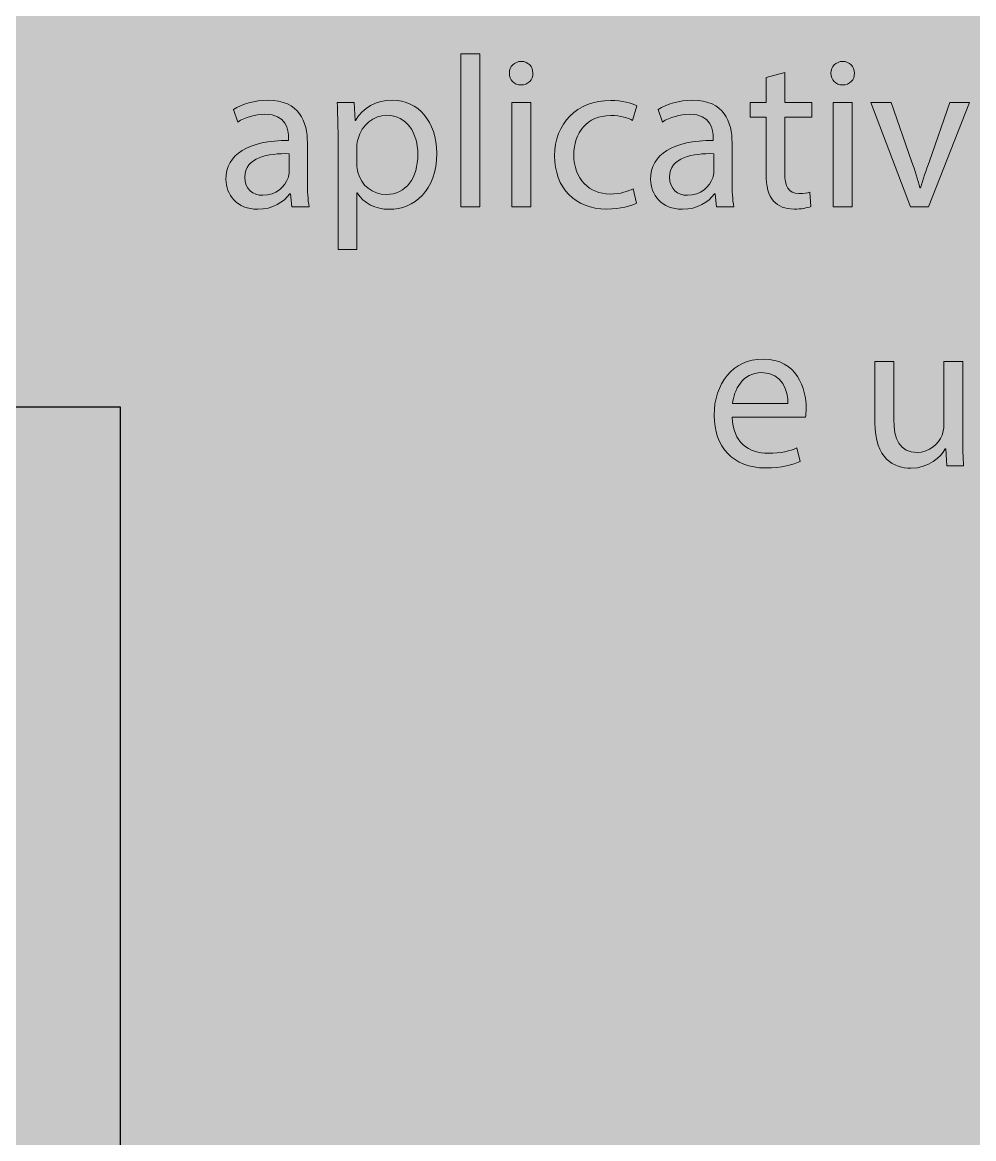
# Model space of a CAD drawing. Header units: inches. Extents: x -507 to 1392, y -754 to 68.
# Drawn here: x 387.6 to 440.6, y -263.3 to -201.2 of the extents above; entities that cross this region are included whole.
import ezdxf

# ---------------------------------------------------------------- set-up
doc = ezdxf.new("R2010")
doc.units = ezdxf.units.IN
doc.header["$MEASUREMENT"] = 0
doc.layers.add('Front', color=7, linetype='Continuous')
picture_1 = doc.add_image_def('image1.png', size_in_pixel=(3301, 2181))
picture_2 = doc.add_image_def('image3.png', size_in_pixel=(891, 296))

# ---------------------------------------------------------------- blocks, each defined once
blk = doc.blocks.new('block 3')
at = {"layer": 'Front', "true_color": 0x326699}
h = blk.add_hatch(color=165, dxfattribs=at)
h.dxf.hatch_style = 2
h.paths.add_polyline_path([(-211, -462.1), (-211, 61.249), (581, 61.249), (581, -462.1)])
at = {"layer": 'Front'}
image = blk.add_image(picture_1, insert=(-211, -462.191), size_in_units=(792.24, 523.44), dxfattribs=at)
blk = doc.blocks.new('block 9')
at = {"layer": 'Front'}
image = blk.add_image(picture_2, insert=(179.25, -293.596), size_in_units=(213.84, 71.04), dxfattribs=at)
blk = doc.blocks.new('block 4')
at = {"layer": 'Front'}
blk.add_blockref('block 9', (0, 0), dxfattribs=at)
blk = doc.blocks.new('block 47')
at = {"layer": 'Front', "true_color": 0x231f20}
h = blk.add_hatch(color=250, dxfattribs=at)
h.dxf.hatch_style = 2
h.paths.add_polyline_path([(412.042, -202.93), (413.097, -202.93), (413.097, -211.445), (412.042, -211.445)])
h = blk.add_hatch(color=250, dxfattribs=at)
h.dxf.hatch_style = 2
edge = h.paths.add_edge_path()
edge.add_spline(control_points=[(416.049, -204.009), (416.061, -204.369), (415.797, -204.657), (415.377, -204.657), (415.005, -204.657), (414.742, -204.369), (414.742, -204.009), (414.742, -203.638), (415.018, -203.35), (415.401, -203.35), (415.797, -203.35), (416.049, -203.638), (416.049, -204.009)], knot_values=[0, 0, 0, 0, 1, 1, 1, 2, 2, 2, 3, 3, 3, 4, 4, 4, 4], degree=3, periodic=1)
h.paths.add_polyline_path([(414.874, -211.445), (414.874, -205.641), (415.929, -205.641), (415.929, -211.445)])
h = blk.add_hatch(color=250, dxfattribs=at)
h.dxf.hatch_style = 2
edge = h.paths.add_edge_path()
edge.add_spline(control_points=[(433.94, -204.009), (433.953, -204.369), (433.688, -204.657), (433.269, -204.657), (432.897, -204.657), (432.633, -204.369), (432.633, -204.009), (432.633, -203.638), (432.909, -203.35), (433.293, -203.35), (433.688, -203.35), (433.94, -203.638), (433.94, -204.009)], knot_values=[0, 0, 0, 0, 1, 1, 1, 2, 2, 2, 3, 3, 3, 4, 4, 4, 4], degree=3, periodic=1)
h.paths.add_polyline_path([(432.765, -211.445), (432.765, -205.641), (433.821, -205.641), (433.821, -211.445)])
h = blk.add_hatch(color=250, dxfattribs=at)
h.dxf.hatch_style = 2
edge = h.paths.add_edge_path()
edge.add_spline(control_points=[(430.065, -203.974), (430.065, -203.974), (430.065, -205.641), (430.065, -205.641), (430.065, -205.641), (431.576, -205.641), (431.576, -205.641), (431.576, -205.641), (431.576, -206.444), (431.576, -206.444), (431.576, -206.444), (430.065, -206.444), (430.065, -206.444), (430.065, -206.444), (430.065, -209.574), (430.065, -209.574), (430.065, -210.294), (430.269, -210.702), (430.856, -210.702), (431.132, -210.702), (431.336, -210.666), (431.468, -210.63), (431.468, -210.63), (431.516, -211.421), (431.516, -211.421), (431.312, -211.505), (430.988, -211.565), (430.581, -211.565), (430.089, -211.565), (429.693, -211.409), (429.441, -211.122), (429.141, -210.81), (429.033, -210.294), (429.033, -209.61), (429.033, -209.61), (429.033, -206.444), (429.033, -206.444), (429.033, -206.444), (428.134, -206.444), (428.134, -206.444), (428.134, -206.444), (428.134, -205.641), (428.134, -205.641), (428.134, -205.641), (429.033, -205.641), (429.033, -205.641), (429.033, -205.641), (429.033, -204.249), (429.033, -204.249), (429.033, -204.249), (430.065, -203.974), (430.065, -203.974)], knot_values=[0, 0, 0, 0, 1, 1, 1, 2, 2, 2, 3, 3, 3, 4, 4, 4, 5, 5, 5, 6, 6, 6, 7, 7, 7, 8, 8, 8, 9, 9, 9, 10, 10, 10, 11, 11, 11, 12, 12, 12, 13, 13, 13, 14, 14, 14, 15, 15, 15, 16, 16, 16, 17, 17, 17, 17], degree=3, periodic=1)
h = blk.add_hatch(color=250, dxfattribs=at)
h.dxf.hatch_style = 2
edge = h.paths.add_edge_path()
edge.add_spline(control_points=[(402.644, -211.445), (402.644, -211.445), (402.56, -210.714), (402.56, -210.714), (402.56, -210.714), (402.524, -210.714), (402.524, -210.714), (402.2, -211.169), (401.577, -211.577), (400.749, -211.577), (399.574, -211.577), (398.974, -210.75), (398.974, -209.91), (398.974, -208.507), (400.221, -207.739), (402.464, -207.751), (402.464, -207.751), (402.464, -207.631), (402.464, -207.631), (402.464, -207.152), (402.332, -206.288), (401.145, -206.288), (400.605, -206.288), (400.042, -206.456), (399.634, -206.72), (399.634, -206.72), (399.394, -206.024), (399.394, -206.024), (399.874, -205.712), (400.569, -205.509), (401.301, -205.509), (403.076, -205.509), (403.507, -206.72), (403.507, -207.883), (403.507, -207.883), (403.507, -210.054), (403.507, -210.054), (403.507, -210.558), (403.531, -211.049), (403.604, -211.445), (403.604, -211.445), (402.644, -211.445), (402.644, -211.445)], knot_values=[0, 0, 0, 0, 1, 1, 1, 2, 2, 2, 3, 3, 3, 4, 4, 4, 5, 5, 5, 6, 6, 6, 7, 7, 7, 8, 8, 8, 9, 9, 9, 10, 10, 10, 11, 11, 11, 12, 12, 12, 13, 13, 13, 14, 14, 14, 14], degree=3, periodic=1)
edge = h.paths.add_edge_path()
edge.add_spline(control_points=[(402.488, -208.483), (401.337, -208.459), (400.029, -208.663), (400.029, -209.79), (400.029, -210.474), (400.485, -210.798), (401.025, -210.798), (401.78, -210.798), (402.26, -210.318), (402.428, -209.826), (402.464, -209.718), (402.488, -209.598), (402.488, -209.49), (402.488, -209.49), (402.488, -208.483), (402.488, -208.483)], knot_values=[0, 0, 0, 0, 1, 1, 1, 2, 2, 2, 3, 3, 3, 4, 4, 4, 5, 5, 5, 5], degree=3, periodic=1)
h = blk.add_hatch(color=250, dxfattribs=at)
h.dxf.hatch_style = 2
edge = h.paths.add_edge_path()
edge.add_spline(control_points=[(405.213, -207.536), (405.213, -206.792), (405.189, -206.192), (405.166, -205.641), (405.166, -205.641), (406.113, -205.641), (406.113, -205.641), (406.113, -205.641), (406.161, -206.636), (406.161, -206.636), (406.161, -206.636), (406.185, -206.636), (406.185, -206.636), (406.617, -205.928), (407.3, -205.509), (408.248, -205.509), (409.651, -205.509), (410.707, -206.696), (410.707, -208.459), (410.707, -210.546), (409.435, -211.577), (408.068, -211.577), (407.3, -211.577), (406.628, -211.241), (406.281, -210.666), (406.281, -210.666), (406.257, -210.666), (406.257, -210.666), (406.257, -210.666), (406.257, -213.82), (406.257, -213.82), (406.257, -213.82), (405.213, -213.82), (405.213, -213.82), (405.213, -213.82), (405.213, -207.536), (405.213, -207.536)], knot_values=[0, 0, 0, 0, 1, 1, 1, 2, 2, 2, 3, 3, 3, 4, 4, 4, 5, 5, 5, 6, 6, 6, 7, 7, 7, 8, 8, 8, 9, 9, 9, 10, 10, 10, 11, 11, 11, 12, 12, 12, 12], degree=3, periodic=1)
edge = h.paths.add_edge_path()
edge.add_spline(control_points=[(406.257, -209.083), (406.257, -209.238), (406.281, -209.382), (406.305, -209.514), (406.497, -210.246), (407.132, -210.75), (407.888, -210.75), (409.003, -210.75), (409.651, -209.838), (409.651, -208.507), (409.651, -207.344), (409.039, -206.348), (407.924, -206.348), (407.204, -206.348), (406.533, -206.864), (406.329, -207.655), (406.293, -207.787), (406.257, -207.943), (406.257, -208.087), (406.257, -208.087), (406.257, -209.083), (406.257, -209.083)], knot_values=[0, 0, 0, 0, 1, 1, 1, 2, 2, 2, 3, 3, 3, 4, 4, 4, 5, 5, 5, 6, 6, 6, 7, 7, 7, 7], degree=3, periodic=1)
h = blk.add_hatch(color=250, dxfattribs=at)
h.dxf.hatch_style = 2
edge = h.paths.add_edge_path()
edge.add_spline(control_points=[(421.819, -211.229), (421.543, -211.374), (420.932, -211.565), (420.152, -211.565), (418.401, -211.565), (417.261, -210.378), (417.261, -208.603), (417.261, -206.816), (418.485, -205.521), (420.38, -205.521), (421.003, -205.521), (421.555, -205.676), (421.843, -205.82), (421.843, -205.82), (421.603, -206.636), (421.603, -206.636), (421.351, -206.492), (420.956, -206.36), (420.38, -206.36), (419.048, -206.36), (418.329, -207.344), (418.329, -208.555), (418.329, -209.898), (419.192, -210.726), (420.344, -210.726), (420.943, -210.726), (421.339, -210.57), (421.639, -210.438), (421.639, -210.438), (421.819, -211.229), (421.819, -211.229)], knot_values=[0, 0, 0, 0, 1, 1, 1, 2, 2, 2, 3, 3, 3, 4, 4, 4, 5, 5, 5, 6, 6, 6, 7, 7, 7, 8, 8, 8, 9, 9, 9, 10, 10, 10, 10], degree=3, periodic=1)
h = blk.add_hatch(color=250, dxfattribs=at)
h.dxf.hatch_style = 2
edge = h.paths.add_edge_path()
edge.add_spline(control_points=[(426.271, -211.445), (426.271, -211.445), (426.188, -210.714), (426.188, -210.714), (426.188, -210.714), (426.151, -210.714), (426.151, -210.714), (425.828, -211.169), (425.204, -211.577), (424.376, -211.577), (423.201, -211.577), (422.602, -210.75), (422.602, -209.91), (422.602, -208.507), (423.849, -207.739), (426.091, -207.751), (426.091, -207.751), (426.091, -207.631), (426.091, -207.631), (426.091, -207.152), (425.959, -206.288), (424.772, -206.288), (424.232, -206.288), (423.669, -206.456), (423.261, -206.72), (423.261, -206.72), (423.021, -206.024), (423.021, -206.024), (423.501, -205.712), (424.196, -205.509), (424.928, -205.509), (426.703, -205.509), (427.135, -206.72), (427.135, -207.883), (427.135, -207.883), (427.135, -210.054), (427.135, -210.054), (427.135, -210.558), (427.159, -211.049), (427.231, -211.445), (427.231, -211.445), (426.271, -211.445), (426.271, -211.445)], knot_values=[0, 0, 0, 0, 1, 1, 1, 2, 2, 2, 3, 3, 3, 4, 4, 4, 5, 5, 5, 6, 6, 6, 7, 7, 7, 8, 8, 8, 9, 9, 9, 10, 10, 10, 11, 11, 11, 12, 12, 12, 13, 13, 13, 14, 14, 14, 14], degree=3, periodic=1)
edge = h.paths.add_edge_path()
edge.add_spline(control_points=[(426.115, -208.483), (424.964, -208.459), (423.657, -208.663), (423.657, -209.79), (423.657, -210.474), (424.113, -210.798), (424.652, -210.798), (425.408, -210.798), (425.888, -210.318), (426.056, -209.826), (426.091, -209.718), (426.115, -209.598), (426.115, -209.49), (426.115, -209.49), (426.115, -208.483), (426.115, -208.483)], knot_values=[0, 0, 0, 0, 1, 1, 1, 2, 2, 2, 3, 3, 3, 4, 4, 4, 5, 5, 5, 5], degree=3, periodic=1)
h = blk.add_hatch(color=250, dxfattribs=at)
h.dxf.hatch_style = 2
edge = h.paths.add_edge_path()
edge.add_spline(control_points=[(435.981, -205.641), (435.981, -205.641), (437.121, -208.903), (437.121, -208.903), (437.312, -209.431), (437.468, -209.91), (437.588, -210.39), (437.588, -210.39), (437.624, -210.39), (437.624, -210.39), (437.756, -209.91), (437.924, -209.431), (438.116, -208.903), (438.116, -208.903), (439.243, -205.641), (439.243, -205.641), (439.243, -205.641), (440.347, -205.641), (440.347, -205.641), (440.347, -205.641), (438.068, -211.445), (438.068, -211.445), (438.068, -211.445), (437.061, -211.445), (437.061, -211.445), (437.061, -211.445), (434.854, -205.641), (434.854, -205.641), (434.854, -205.641), (435.981, -205.641), (435.981, -205.641)], knot_values=[0, 0, 0, 0, 1, 1, 1, 2, 2, 2, 3, 3, 3, 4, 4, 4, 5, 5, 5, 6, 6, 6, 7, 7, 7, 8, 8, 8, 9, 9, 9, 10, 10, 10, 10], degree=3, periodic=1)
h = blk.add_hatch(color=250, dxfattribs=at)
h.dxf.hatch_style = 2
edge = h.paths.add_edge_path()
edge.add_spline(control_points=[(427.144, -223.135), (427.167, -224.562), (428.079, -225.149), (429.134, -225.149), (429.89, -225.149), (430.346, -225.018), (430.741, -224.85), (430.741, -224.85), (430.921, -225.605), (430.921, -225.605), (430.549, -225.773), (429.914, -225.965), (428.99, -225.965), (427.203, -225.965), (426.136, -224.79), (426.136, -223.039), (426.136, -221.288), (427.167, -219.909), (428.858, -219.909), (430.753, -219.909), (431.257, -221.576), (431.257, -222.643), (431.257, -222.859), (431.233, -223.027), (431.221, -223.135), (431.221, -223.135), (427.144, -223.135), (427.144, -223.135)], knot_values=[0, 0, 0, 0, 1, 1, 1, 2, 2, 2, 3, 3, 3, 4, 4, 4, 5, 5, 5, 6, 6, 6, 7, 7, 7, 8, 8, 8, 9, 9, 9, 9], degree=3, periodic=1)
edge = h.paths.add_edge_path()
edge.add_spline(control_points=[(430.238, -222.379), (430.25, -221.708), (429.962, -220.664), (428.774, -220.664), (427.707, -220.664), (427.239, -221.647), (427.155, -222.379), (427.155, -222.379), (430.238, -222.379), (430.238, -222.379)], knot_values=[0, 0, 0, 0, 1, 1, 1, 2, 2, 2, 3, 3, 3, 3], degree=3, periodic=1)
h = blk.add_hatch(color=250, dxfattribs=at)
h.dxf.hatch_style = 2
edge = h.paths.add_edge_path()
edge.add_spline(control_points=[(439.969, -224.262), (439.969, -224.862), (439.98, -225.39), (440.017, -225.845), (440.017, -225.845), (439.081, -225.845), (439.081, -225.845), (439.081, -225.845), (439.021, -224.898), (439.021, -224.898), (439.021, -224.898), (438.997, -224.898), (438.997, -224.898), (438.721, -225.365), (438.11, -225.977), (437.078, -225.977), (436.167, -225.977), (435.075, -225.474), (435.075, -223.435), (435.075, -223.435), (435.075, -220.041), (435.075, -220.041), (435.075, -220.041), (436.131, -220.041), (436.131, -220.041), (436.131, -220.041), (436.131, -223.255), (436.131, -223.255), (436.131, -224.358), (436.467, -225.102), (437.426, -225.102), (438.134, -225.102), (438.625, -224.61), (438.817, -224.142), (438.877, -223.986), (438.913, -223.794), (438.913, -223.603), (438.913, -223.603), (438.913, -220.041), (438.913, -220.041), (438.913, -220.041), (439.969, -220.041), (439.969, -220.041), (439.969, -220.041), (439.969, -224.262), (439.969, -224.262)], knot_values=[0, 0, 0, 0, 1, 1, 1, 2, 2, 2, 3, 3, 3, 4, 4, 4, 5, 5, 5, 6, 6, 6, 7, 7, 7, 8, 8, 8, 9, 9, 9, 10, 10, 10, 11, 11, 11, 12, 12, 12, 13, 13, 13, 14, 14, 14, 15, 15, 15, 15], degree=3, periodic=1)
at = {"layer": 'Front', "lineweight": 0}
for points in [[(412.042, -202.93), (413.097, -202.93), (413.097, -211.445), (412.042, -211.445), (412.042, -202.93)], [(414.874, -211.445), (414.874, -205.641), (415.929, -205.641), (415.929, -211.445), (414.874, -211.445)], [(432.765, -211.445), (432.765, -205.641), (433.821, -205.641), (433.821, -211.445), (432.765, -211.445)]]:
    blk.add_lwpolyline(points, dxfattribs=at)
for points, knots in [([(416.049, -204.009), (416.061, -204.369), (415.797, -204.657), (415.377, -204.657), (415.005, -204.657), (414.742, -204.369), (414.742, -204.009), (414.742, -203.638), (415.018, -203.35), (415.401, -203.35), (415.797, -203.35), (416.049, -203.638), (416.049, -204.009)], [0, 0, 0, 0, 1, 1, 1, 2, 2, 2, 3, 3, 3, 4, 4, 4, 4]), ([(433.94, -204.009), (433.953, -204.369), (433.688, -204.657), (433.269, -204.657), (432.897, -204.657), (432.633, -204.369), (432.633, -204.009), (432.633, -203.638), (432.909, -203.35), (433.293, -203.35), (433.688, -203.35), (433.94, -203.638), (433.94, -204.009)], [0, 0, 0, 0, 1, 1, 1, 2, 2, 2, 3, 3, 3, 4, 4, 4, 4]), ([(430.065, -203.974), (430.065, -203.974), (430.065, -205.641), (430.065, -205.641), (430.065, -205.641), (431.576, -205.641), (431.576, -205.641), (431.576, -205.641), (431.576, -206.444), (431.576, -206.444), (431.576, -206.444), (430.065, -206.444), (430.065, -206.444), (430.065, -206.444), (430.065, -209.574), (430.065, -209.574), (430.065, -210.294), (430.269, -210.702), (430.856, -210.702), (431.132, -210.702), (431.336, -210.666), (431.468, -210.63), (431.468, -210.63), (431.516, -211.421), (431.516, -211.421), (431.312, -211.505), (430.988, -211.565), (430.581, -211.565), (430.089, -211.565), (429.693, -211.409), (429.441, -211.122), (429.141, -210.81), (429.033, -210.294), (429.033, -209.61), (429.033, -209.61), (429.033, -206.444), (429.033, -206.444), (429.033, -206.444), (428.134, -206.444), (428.134, -206.444), (428.134, -206.444), (428.134, -205.641), (428.134, -205.641), (428.134, -205.641), (429.033, -205.641), (429.033, -205.641), (429.033, -205.641), (429.033, -204.249), (429.033, -204.249), (429.033, -204.249), (430.065, -203.974), (430.065, -203.974)], [0, 0, 0, 0, 1, 1, 1, 2, 2, 2, 3, 3, 3, 4, 4, 4, 5, 5, 5, 6, 6, 6, 7, 7, 7, 8, 8, 8, 9, 9, 9, 10, 10, 10, 11, 11, 11, 12, 12, 12, 13, 13, 13, 14, 14, 14, 15, 15, 15, 16, 16, 16, 17, 17, 17, 17]), ([(402.644, -211.445), (402.644, -211.445), (402.56, -210.714), (402.56, -210.714), (402.56, -210.714), (402.524, -210.714), (402.524, -210.714), (402.2, -211.169), (401.577, -211.577), (400.749, -211.577), (399.574, -211.577), (398.974, -210.75), (398.974, -209.91), (398.974, -208.507), (400.221, -207.739), (402.464, -207.751), (402.464, -207.751), (402.464, -207.631), (402.464, -207.631), (402.464, -207.152), (402.332, -206.288), (401.145, -206.288), (400.605, -206.288), (400.042, -206.456), (399.634, -206.72), (399.634, -206.72), (399.394, -206.024), (399.394, -206.024), (399.874, -205.712), (400.569, -205.509), (401.301, -205.509), (403.076, -205.509), (403.507, -206.72), (403.507, -207.883), (403.507, -207.883), (403.507, -210.054), (403.507, -210.054), (403.507, -210.558), (403.531, -211.049), (403.604, -211.445), (403.604, -211.445), (402.644, -211.445), (402.644, -211.445)], [0, 0, 0, 0, 1, 1, 1, 2, 2, 2, 3, 3, 3, 4, 4, 4, 5, 5, 5, 6, 6, 6, 7, 7, 7, 8, 8, 8, 9, 9, 9, 10, 10, 10, 11, 11, 11, 12, 12, 12, 13, 13, 13, 14, 14, 14, 14]), ([(405.213, -207.536), (405.213, -206.792), (405.189, -206.192), (405.166, -205.641), (405.166, -205.641), (406.113, -205.641), (406.113, -205.641), (406.113, -205.641), (406.161, -206.636), (406.161, -206.636), (406.161, -206.636), (406.185, -206.636), (406.185, -206.636), (406.617, -205.928), (407.3, -205.509), (408.248, -205.509), (409.651, -205.509), (410.707, -206.696), (410.707, -208.459), (410.707, -210.546), (409.435, -211.577), (408.068, -211.577), (407.3, -211.577), (406.628, -211.241), (406.281, -210.666), (406.281, -210.666), (406.257, -210.666), (406.257, -210.666), (406.257, -210.666), (406.257, -213.82), (406.257, -213.82), (406.257, -213.82), (405.213, -213.82), (405.213, -213.82), (405.213, -213.82), (405.213, -207.536), (405.213, -207.536)], [0, 0, 0, 0, 1, 1, 1, 2, 2, 2, 3, 3, 3, 4, 4, 4, 5, 5, 5, 6, 6, 6, 7, 7, 7, 8, 8, 8, 9, 9, 9, 10, 10, 10, 11, 11, 11, 12, 12, 12, 12]), ([(421.819, -211.229), (421.543, -211.374), (420.932, -211.565), (420.152, -211.565), (418.401, -211.565), (417.261, -210.378), (417.261, -208.603), (417.261, -206.816), (418.485, -205.521), (420.38, -205.521), (421.003, -205.521), (421.555, -205.676), (421.843, -205.82), (421.843, -205.82), (421.603, -206.636), (421.603, -206.636), (421.351, -206.492), (420.956, -206.36), (420.38, -206.36), (419.048, -206.36), (418.329, -207.344), (418.329, -208.555), (418.329, -209.898), (419.192, -210.726), (420.344, -210.726), (420.943, -210.726), (421.339, -210.57), (421.639, -210.438), (421.639, -210.438), (421.819, -211.229), (421.819, -211.229)], [0, 0, 0, 0, 1, 1, 1, 2, 2, 2, 3, 3, 3, 4, 4, 4, 5, 5, 5, 6, 6, 6, 7, 7, 7, 8, 8, 8, 9, 9, 9, 10, 10, 10, 10]), ([(426.271, -211.445), (426.271, -211.445), (426.188, -210.714), (426.188, -210.714), (426.188, -210.714), (426.151, -210.714), (426.151, -210.714), (425.828, -211.169), (425.204, -211.577), (424.376, -211.577), (423.201, -211.577), (422.602, -210.75), (422.602, -209.91), (422.602, -208.507), (423.849, -207.739), (426.091, -207.751), (426.091, -207.751), (426.091, -207.631), (426.091, -207.631), (426.091, -207.152), (425.959, -206.288), (424.772, -206.288), (424.232, -206.288), (423.669, -206.456), (423.261, -206.72), (423.261, -206.72), (423.021, -206.024), (423.021, -206.024), (423.501, -205.712), (424.196, -205.509), (424.928, -205.509), (426.703, -205.509), (427.135, -206.72), (427.135, -207.883), (427.135, -207.883), (427.135, -210.054), (427.135, -210.054), (427.135, -210.558), (427.159, -211.049), (427.231, -211.445), (427.231, -211.445), (426.271, -211.445), (426.271, -211.445)], [0, 0, 0, 0, 1, 1, 1, 2, 2, 2, 3, 3, 3, 4, 4, 4, 5, 5, 5, 6, 6, 6, 7, 7, 7, 8, 8, 8, 9, 9, 9, 10, 10, 10, 11, 11, 11, 12, 12, 12, 13, 13, 13, 14, 14, 14, 14]), ([(435.981, -205.641), (435.981, -205.641), (437.121, -208.903), (437.121, -208.903), (437.312, -209.431), (437.468, -209.91), (437.588, -210.39), (437.588, -210.39), (437.624, -210.39), (437.624, -210.39), (437.756, -209.91), (437.924, -209.431), (438.116, -208.903), (438.116, -208.903), (439.243, -205.641), (439.243, -205.641), (439.243, -205.641), (440.347, -205.641), (440.347, -205.641), (440.347, -205.641), (438.068, -211.445), (438.068, -211.445), (438.068, -211.445), (437.061, -211.445), (437.061, -211.445), (437.061, -211.445), (434.854, -205.641), (434.854, -205.641), (434.854, -205.641), (435.981, -205.641), (435.981, -205.641)], [0, 0, 0, 0, 1, 1, 1, 2, 2, 2, 3, 3, 3, 4, 4, 4, 5, 5, 5, 6, 6, 6, 7, 7, 7, 8, 8, 8, 9, 9, 9, 10, 10, 10, 10]), ([(406.257, -209.083), (406.257, -209.238), (406.281, -209.382), (406.305, -209.514), (406.497, -210.246), (407.132, -210.75), (407.888, -210.75), (409.003, -210.75), (409.651, -209.838), (409.651, -208.507), (409.651, -207.344), (409.039, -206.348), (407.924, -206.348), (407.204, -206.348), (406.533, -206.864), (406.329, -207.655), (406.293, -207.787), (406.257, -207.943), (406.257, -208.087), (406.257, -208.087), (406.257, -209.083), (406.257, -209.083)], [0, 0, 0, 0, 1, 1, 1, 2, 2, 2, 3, 3, 3, 4, 4, 4, 5, 5, 5, 6, 6, 6, 7, 7, 7, 7]), ([(402.488, -208.483), (401.337, -208.459), (400.029, -208.663), (400.029, -209.79), (400.029, -210.474), (400.485, -210.798), (401.025, -210.798), (401.78, -210.798), (402.26, -210.318), (402.428, -209.826), (402.464, -209.718), (402.488, -209.598), (402.488, -209.49), (402.488, -209.49), (402.488, -208.483), (402.488, -208.483)], [0, 0, 0, 0, 1, 1, 1, 2, 2, 2, 3, 3, 3, 4, 4, 4, 5, 5, 5, 5]), ([(426.115, -208.483), (424.964, -208.459), (423.657, -208.663), (423.657, -209.79), (423.657, -210.474), (424.113, -210.798), (424.652, -210.798), (425.408, -210.798), (425.888, -210.318), (426.056, -209.826), (426.091, -209.718), (426.115, -209.598), (426.115, -209.49), (426.115, -209.49), (426.115, -208.483), (426.115, -208.483)], [0, 0, 0, 0, 1, 1, 1, 2, 2, 2, 3, 3, 3, 4, 4, 4, 5, 5, 5, 5]), ([(427.144, -223.135), (427.167, -224.562), (428.079, -225.149), (429.134, -225.149), (429.89, -225.149), (430.346, -225.018), (430.741, -224.85), (430.741, -224.85), (430.921, -225.605), (430.921, -225.605), (430.549, -225.773), (429.914, -225.965), (428.99, -225.965), (427.203, -225.965), (426.136, -224.79), (426.136, -223.039), (426.136, -221.288), (427.167, -219.909), (428.858, -219.909), (430.753, -219.909), (431.257, -221.576), (431.257, -222.643), (431.257, -222.859), (431.233, -223.027), (431.221, -223.135), (431.221, -223.135), (427.144, -223.135), (427.144, -223.135)], [0, 0, 0, 0, 1, 1, 1, 2, 2, 2, 3, 3, 3, 4, 4, 4, 5, 5, 5, 6, 6, 6, 7, 7, 7, 8, 8, 8, 9, 9, 9, 9]), ([(439.969, -224.262), (439.969, -224.862), (439.98, -225.39), (440.017, -225.845), (440.017, -225.845), (439.081, -225.845), (439.081, -225.845), (439.081, -225.845), (439.021, -224.898), (439.021, -224.898), (439.021, -224.898), (438.997, -224.898), (438.997, -224.898), (438.721, -225.365), (438.11, -225.977), (437.078, -225.977), (436.167, -225.977), (435.075, -225.474), (435.075, -223.435), (435.075, -223.435), (435.075, -220.041), (435.075, -220.041), (435.075, -220.041), (436.131, -220.041), (436.131, -220.041), (436.131, -220.041), (436.131, -223.255), (436.131, -223.255), (436.131, -224.358), (436.467, -225.102), (437.426, -225.102), (438.134, -225.102), (438.625, -224.61), (438.817, -224.142), (438.877, -223.986), (438.913, -223.794), (438.913, -223.603), (438.913, -223.603), (438.913, -220.041), (438.913, -220.041), (438.913, -220.041), (439.969, -220.041), (439.969, -220.041), (439.969, -220.041), (439.969, -224.262), (439.969, -224.262)], [0, 0, 0, 0, 1, 1, 1, 2, 2, 2, 3, 3, 3, 4, 4, 4, 5, 5, 5, 6, 6, 6, 7, 7, 7, 8, 8, 8, 9, 9, 9, 10, 10, 10, 11, 11, 11, 12, 12, 12, 13, 13, 13, 14, 14, 14, 15, 15, 15, 15]), ([(430.238, -222.379), (430.25, -221.708), (429.962, -220.664), (428.774, -220.664), (427.707, -220.664), (427.239, -221.647), (427.155, -222.379), (427.155, -222.379), (430.238, -222.379), (430.238, -222.379)], [0, 0, 0, 0, 1, 1, 1, 2, 2, 2, 3, 3, 3, 3])]:
    blk.add_open_spline(points, degree=3, knots=knots, dxfattribs=at)

msp = doc.modelspace()

# ---------------------------------------------------------------- block references
at = {"layer": 'Front'}
for name in ['block 3', 'block 47', 'block 4']:
    msp.add_blockref(name, (0, 0), dxfattribs=at)

doc.saveas('drawing.dxf')
